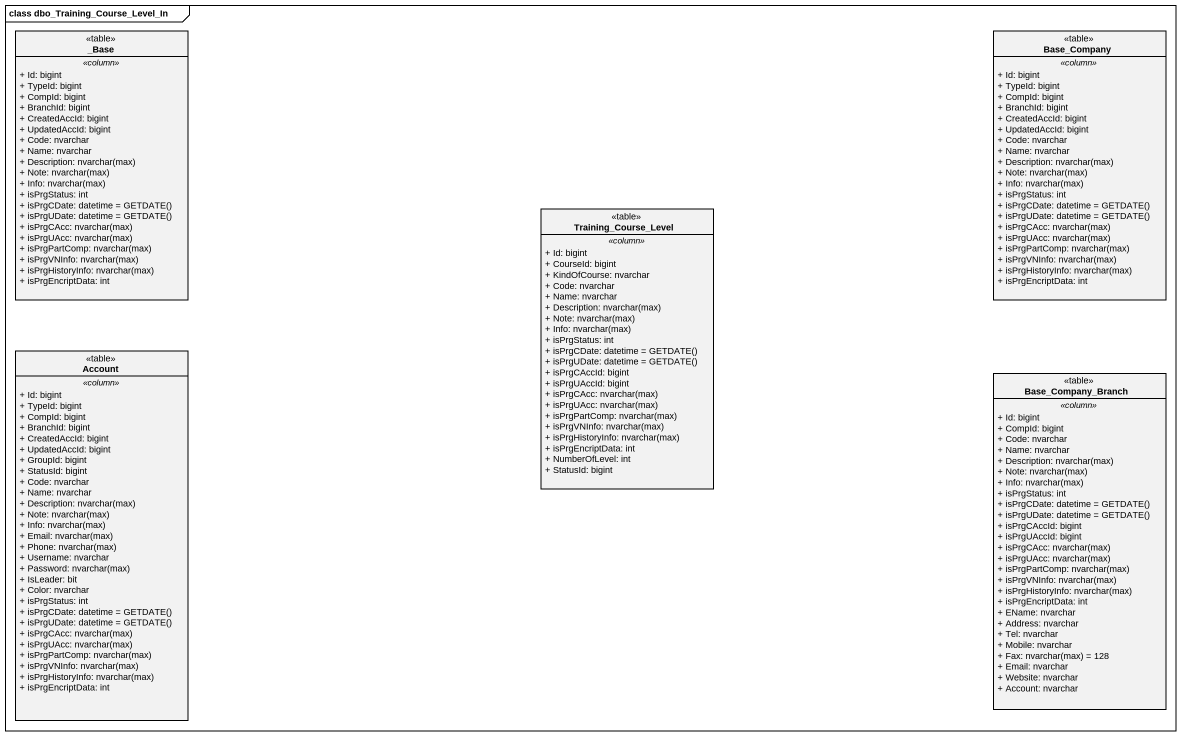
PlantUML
@startuml
mainframe class dbo_Training_Course_Level_In
hide circle
hide empty members
skinparam classAttributeIconSize 0
class "_Base" as Base <<table>> {
  .. <<column>> ..
  + Id: bigint
  + TypeId: bigint
  + CompId: bigint
  + BranchId: bigint
  + CreatedAccId: bigint
  + UpdatedAccId: bigint
  + Code: nvarchar
  + Name: nvarchar
  {field} + Description: nvarchar(max)
  {field} + Note: nvarchar(max)
  {field} + Info: nvarchar(max)
  + isPrgStatus: int
  {field} + isPrgCDate: datetime = GETDATE()
  {field} + isPrgUDate: datetime = GETDATE()
  {field} + isPrgCAcc: nvarchar(max)
  {field} + isPrgUAcc: nvarchar(max)
  {field} + isPrgPartComp: nvarchar(max)
  {field} + isPrgVNInfo: nvarchar(max)
  {field} + isPrgHistoryInfo: nvarchar(max)
  + isPrgEncriptData: int
}
class Base_Company <<table>> {
  .. <<column>> ..
  + Id: bigint
  + TypeId: bigint
  + CompId: bigint
  + BranchId: bigint
  + CreatedAccId: bigint
  + UpdatedAccId: bigint
  + Code: nvarchar
  + Name: nvarchar
  {field} + Description: nvarchar(max)
  {field} + Note: nvarchar(max)
  {field} + Info: nvarchar(max)
  + isPrgStatus: int
  {field} + isPrgCDate: datetime = GETDATE()
  {field} + isPrgUDate: datetime = GETDATE()
  {field} + isPrgCAcc: nvarchar(max)
  {field} + isPrgUAcc: nvarchar(max)
  {field} + isPrgPartComp: nvarchar(max)
  {field} + isPrgVNInfo: nvarchar(max)
  {field} + isPrgHistoryInfo: nvarchar(max)
  + isPrgEncriptData: int
}
class Training_Course_Level <<table>> {
  .. <<column>> ..
  + Id: bigint
  + CourseId: bigint
  + KindOfCourse: nvarchar
  + Code: nvarchar
  + Name: nvarchar
  {field} + Description: nvarchar(max)
  {field} + Note: nvarchar(max)
  {field} + Info: nvarchar(max)
  + isPrgStatus: int
  {field} + isPrgCDate: datetime = GETDATE()
  {field} + isPrgUDate: datetime = GETDATE()
  + isPrgCAccId: bigint
  + isPrgUAccId: bigint
  {field} + isPrgCAcc: nvarchar(max)
  {field} + isPrgUAcc: nvarchar(max)
  {field} + isPrgPartComp: nvarchar(max)
  {field} + isPrgVNInfo: nvarchar(max)
  {field} + isPrgHistoryInfo: nvarchar(max)
  + isPrgEncriptData: int
  + NumberOfLevel: int
  + StatusId: bigint
}
class Account <<table>> {
  .. <<column>> ..
  + Id: bigint
  + TypeId: bigint
  + CompId: bigint
  + BranchId: bigint
  + CreatedAccId: bigint
  + UpdatedAccId: bigint
  + GroupId: bigint
  + StatusId: bigint
  + Code: nvarchar
  + Name: nvarchar
  {field} + Description: nvarchar(max)
  {field} + Note: nvarchar(max)
  {field} + Info: nvarchar(max)
  {field} + Email: nvarchar(max)
  {field} + Phone: nvarchar(max)
  + Username: nvarchar
  {field} + Password: nvarchar(max)
  + IsLeader: bit
  + Color: nvarchar
  + isPrgStatus: int
  {field} + isPrgCDate: datetime = GETDATE()
  {field} + isPrgUDate: datetime = GETDATE()
  {field} + isPrgCAcc: nvarchar(max)
  {field} + isPrgUAcc: nvarchar(max)
  {field} + isPrgPartComp: nvarchar(max)
  {field} + isPrgVNInfo: nvarchar(max)
  {field} + isPrgHistoryInfo: nvarchar(max)
  + isPrgEncriptData: int
}
class Base_Company_Branch <<table>> {
  .. <<column>> ..
  + Id: bigint
  + CompId: bigint
  + Code: nvarchar
  + Name: nvarchar
  {field} + Description: nvarchar(max)
  {field} + Note: nvarchar(max)
  {field} + Info: nvarchar(max)
  + isPrgStatus: int
  {field} + isPrgCDate: datetime = GETDATE()
  {field} + isPrgUDate: datetime = GETDATE()
  + isPrgCAccId: bigint
  + isPrgUAccId: bigint
  {field} + isPrgCAcc: nvarchar(max)
  {field} + isPrgUAcc: nvarchar(max)
  {field} + isPrgPartComp: nvarchar(max)
  {field} + isPrgVNInfo: nvarchar(max)
  {field} + isPrgHistoryInfo: nvarchar(max)
  + isPrgEncriptData: int
  + EName: nvarchar
  + Address: nvarchar
  + Tel: nvarchar
  + Mobile: nvarchar
  {field} + Fax: nvarchar(max) = 128
  + Email: nvarchar
  + Website: nvarchar
  + Account: nvarchar
}
@enduml
